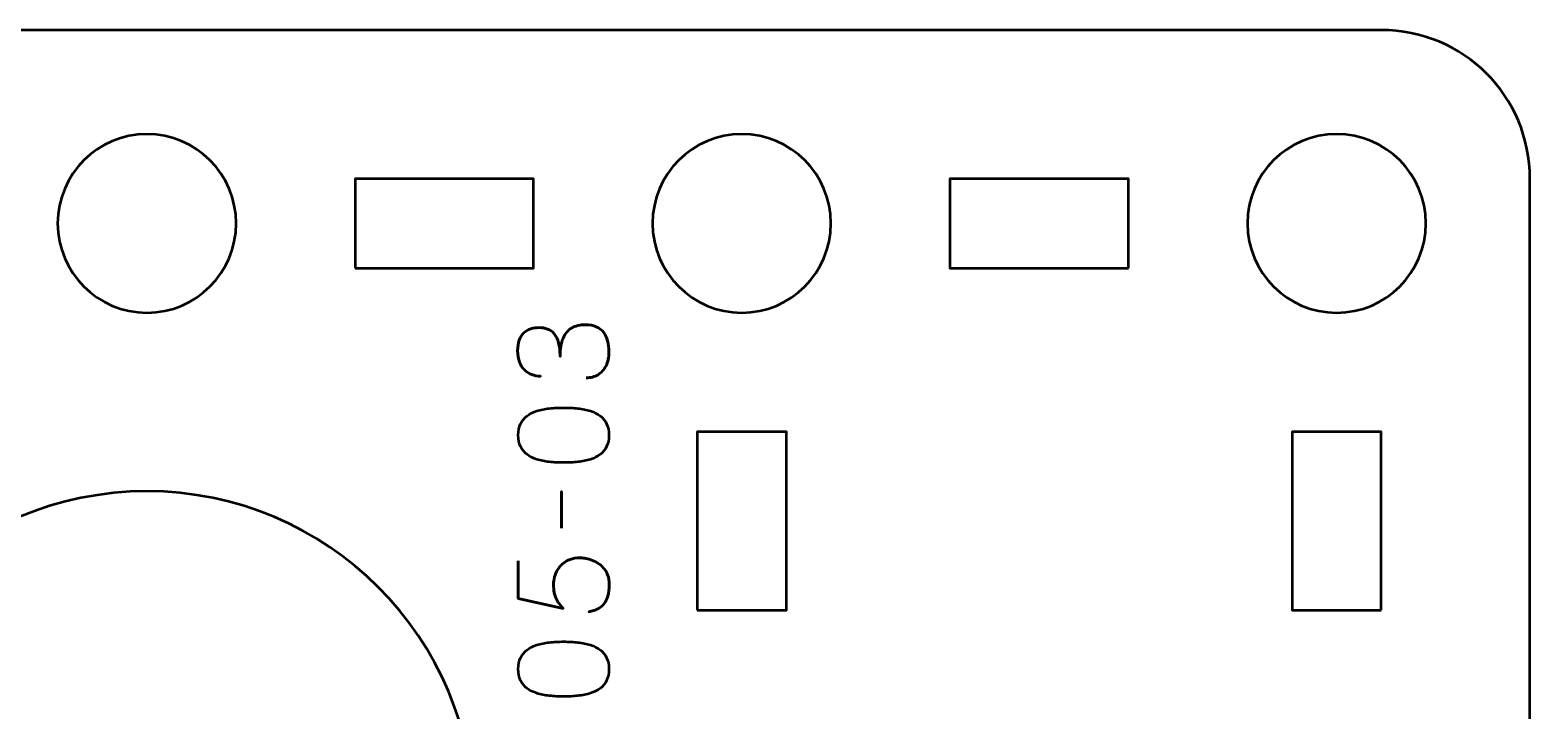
# Model space of a CAD drawing. Header units: centimetres. Extents: x -15.2 to -5.8, y -20.5 to -9.2.
# Drawn here: x -10.89 to -5.85, y -17.49 to -15.2 of the extents above; entities that cross this region are included whole.
import ezdxf

# ---------------------------------------------------------------- set-up
doc = ezdxf.new("R2010")
doc.units = ezdxf.units.CM
doc.header["$MEASUREMENT"] = 0
doc.layers.add('Layer 1', color=7, linetype='Continuous')

msp = doc.modelspace()

# ---------------------------------------------------------------- linework, layer by layer
at = {"layer": 'Layer 1', "lineweight": 53}
for points, knots in [([(-6.35005, -20.50003), (-6.35005, -20.50003), (-14.64995, -20.50003), (-14.64995, -20.50003), (-14.64995, -20.50003), (-14.92695, -20.50003), (-15.15005, -20.27694), (-15.15005, -19.99994), (-15.15005, -19.99994), (-15.15005, -19.99994), (-15.15005, -15.70008), (-15.15005, -15.70008), (-15.15005, -15.70008), (-15.15005, -15.42294), (-14.92695, -15.19998), (-14.64995, -15.19998), (-14.64995, -15.19998), (-14.64995, -15.19998), (-6.35005, -15.19998), (-6.35005, -15.19998), (-6.35005, -15.19998), (-6.07305, -15.19998), (-5.84995, -15.42294), (-5.84995, -15.70008), (-5.84995, -15.70008), (-5.84995, -15.70008), (-5.84995, -19.99994), (-5.84995, -19.99994), (-5.84995, -19.99994), (-5.84995, -20.27694), (-6.07305, -20.50003), (-6.35005, -20.50003)], [0, 0, 0, 0, 0.125, 0.125, 0.125, 0.125, 0.25, 0.25, 0.25, 0.25, 0.375, 0.375, 0.375, 0.375, 0.5, 0.5, 0.5, 0.5, 0.625, 0.625, 0.625, 0.625, 0.75, 0.75, 0.75, 0.75, 0.875, 0.875, 0.875, 0.875, 1, 1, 1, 1]), ([(-10.49993, -15.55001), (-10.3343, -15.55001), (-10.19993, -15.68434), (-10.19993, -15.85001), (-10.19993, -15.85001), (-10.19993, -16.01564), (-10.3343, -16.15001), (-10.49993, -16.15001), (-10.49993, -16.15001), (-10.6657, -16.15001), (-10.79993, -16.01564), (-10.79993, -15.85001), (-10.79993, -15.85001), (-10.79993, -15.68434), (-10.6657, -15.55001), (-10.49993, -15.55001)], [0, 0, 0, 0, 0.25, 0.25, 0.25, 0.25, 0.5, 0.5, 0.5, 0.5, 0.75, 0.75, 0.75, 0.75, 1, 1, 1, 1]), ([(-8.5, -15.55001), (-8.33433, -15.55001), (-8.2, -15.68434), (-8.2, -15.85001), (-8.2, -15.85001), (-8.2, -16.01564), (-8.33433, -16.15001), (-8.5, -16.15001), (-8.5, -16.15001), (-8.66563, -16.15001), (-8.8, -16.01564), (-8.8, -15.85001), (-8.8, -15.85001), (-8.8, -15.68434), (-8.66563, -15.55001), (-8.5, -15.55001)], [0, 0, 0, 0, 0.25, 0.25, 0.25, 0.25, 0.5, 0.5, 0.5, 0.5, 0.75, 0.75, 0.75, 0.75, 1, 1, 1, 1]), ([(-6.79998, -15.85), (-6.79998, -15.68434), (-6.66575, -15.55001), (-6.49998, -15.55001), (-6.49998, -15.55001), (-6.33432, -15.55001), (-6.19998, -15.68434), (-6.19998, -15.85), (-6.19998, -15.85), (-6.19998, -16.01563), (-6.33432, -16.15), (-6.49998, -16.15), (-6.49998, -16.15), (-6.66575, -16.15), (-6.79998, -16.01563), (-6.79998, -15.85)], [0, 0, 0, 0, 0.25, 0.25, 0.25, 0.25, 0.5, 0.5, 0.5, 0.5, 0.75, 0.75, 0.75, 0.75, 1, 1, 1, 1]), ([(-9.80002, -16.00008), (-9.80002, -16.00008), (-9.80002, -15.70008), (-9.80002, -15.70008), (-9.80002, -15.70008), (-9.80002, -15.70008), (-9.20002, -15.70008), (-9.20002, -15.70008), (-9.20002, -15.70008), (-9.20002, -15.70008), (-9.20002, -16.00008), (-9.20002, -16.00008), (-9.20002, -16.00008), (-9.20002, -16.00008), (-9.80002, -16.00008), (-9.80002, -16.00008)], [0, 0, 0, 0, 0.25, 0.25, 0.25, 0.25, 0.5, 0.5, 0.5, 0.5, 0.75, 0.75, 0.75, 0.75, 1, 1, 1, 1]), ([(-7.2, -16.00007), (-7.2, -16.00007), (-7.8, -16.00007), (-7.8, -16.00007), (-7.8, -16.00007), (-7.8, -16.00007), (-7.8, -15.70008), (-7.8, -15.70008), (-7.8, -15.70008), (-7.8, -15.70008), (-7.2, -15.70008), (-7.2, -15.70008), (-7.2, -15.70008), (-7.2, -15.70008), (-7.2, -16.00007), (-7.2, -16.00007)], [0, 0, 0, 0, 0.25, 0.25, 0.25, 0.25, 0.5, 0.5, 0.5, 0.5, 0.75, 0.75, 0.75, 0.75, 1, 1, 1, 1]), ([(-8.65007, -17.15003), (-8.65007, -17.15003), (-8.65007, -16.55003), (-8.65007, -16.55003), (-8.65007, -16.55003), (-8.65007, -16.55003), (-8.35007, -16.55003), (-8.35007, -16.55003), (-8.35007, -16.55003), (-8.35007, -16.55003), (-8.35007, -17.15003), (-8.35007, -17.15003), (-8.35007, -17.15003), (-8.35007, -17.15003), (-8.65007, -17.15003), (-8.65007, -17.15003)], [0, 0, 0, 0, 0.25, 0.25, 0.25, 0.25, 0.5, 0.5, 0.5, 0.5, 0.75, 0.75, 0.75, 0.75, 1, 1, 1, 1]), ([(-6.35005, -17.15002), (-6.35005, -17.15002), (-6.65005, -17.15002), (-6.65005, -17.15002), (-6.65005, -17.15002), (-6.65005, -17.15002), (-6.65005, -16.55002), (-6.65005, -16.55002), (-6.65005, -16.55002), (-6.65005, -16.55002), (-6.35005, -16.55002), (-6.35005, -16.55002), (-6.35005, -16.55002), (-6.35005, -16.55002), (-6.35005, -17.15002), (-6.35005, -17.15002)], [0, 0, 0, 0, 0.25, 0.25, 0.25, 0.25, 0.5, 0.5, 0.5, 0.5, 0.75, 0.75, 0.75, 0.75, 1, 1, 1, 1])]:
    msp.add_open_spline(points, degree=3, knots=knots, dxfattribs=at)
at = {"layer": 'Layer 1', "color": 30, "lineweight": 53}
for points, knots in [([(-9.0232, -16.36904), (-9.00796, -16.36897), (-8.9947, -16.36544), (-8.9832, -16.35846), (-8.9832, -16.35846), (-8.97177, -16.35147), (-8.96281, -16.34152), (-8.95639, -16.32854), (-8.95639, -16.32854), (-8.94997, -16.31556), (-8.94672, -16.29997), (-8.94658, -16.28183), (-8.94658, -16.28183), (-8.94658, -16.26822), (-8.94799, -16.25587), (-8.95095, -16.24465), (-8.95095, -16.24465), (-8.95392, -16.2335), (-8.9585, -16.22391), (-8.96478, -16.21579), (-8.96478, -16.21579), (-8.97106, -16.20768), (-8.97918, -16.20147), (-8.98905, -16.19703), (-8.98905, -16.19703), (-8.999, -16.19265), (-9.01093, -16.19047), (-9.0249, -16.1904), (-9.0249, -16.1904), (-9.04352, -16.19032), (-9.05926, -16.19413), (-9.07203, -16.20168), (-9.07203, -16.20168), (-9.0848, -16.20923), (-9.09439, -16.22095), (-9.10095, -16.23668), (-9.10095, -16.23668), (-9.10752, -16.25241), (-9.11083, -16.27259), (-9.11083, -16.29707), (-9.11083, -16.29707), (-9.11076, -16.2788), (-9.11245, -16.26349), (-9.11591, -16.251), (-9.11591, -16.251), (-9.11937, -16.23858), (-9.12424, -16.22864), (-9.13059, -16.22116), (-9.13059, -16.22116), (-9.13687, -16.21368), (-9.14435, -16.20825), (-9.15295, -16.205), (-9.15295, -16.205), (-9.16149, -16.20168), (-9.17087, -16.20006), (-9.1811, -16.20013), (-9.1811, -16.20013), (-9.19134, -16.20006), (-9.20079, -16.20147), (-9.20954, -16.20429), (-9.20954, -16.20429), (-9.21829, -16.20705), (-9.22598, -16.21156), (-9.23254, -16.2177), (-9.23254, -16.2177), (-9.2391, -16.22384), (-9.24425, -16.23195), (-9.24792, -16.2419), (-9.24792, -16.2419), (-9.25159, -16.25192), (-9.25342, -16.26413), (-9.25349, -16.27845), (-9.25349, -16.27845), (-9.25342, -16.2927), (-9.25131, -16.30519), (-9.24721, -16.31577), (-9.24721, -16.31577), (-9.24312, -16.32643), (-9.23755, -16.33517), (-9.23042, -16.34223), (-9.23042, -16.34223), (-9.2233, -16.34921), (-9.21518, -16.35444), (-9.20601, -16.35789), (-9.20601, -16.35789), (-9.19684, -16.36142), (-9.1871, -16.36311), (-9.17687, -16.36311), (-9.17687, -16.36311), (-9.1871, -16.36311), (-9.19684, -16.36142), (-9.20601, -16.35789), (-9.20601, -16.35789), (-9.21518, -16.35444), (-9.2233, -16.34921), (-9.23042, -16.34223), (-9.23042, -16.34223), (-9.23755, -16.33517), (-9.24312, -16.32643), (-9.24721, -16.31577), (-9.24721, -16.31577), (-9.25131, -16.30519), (-9.25342, -16.2927), (-9.25349, -16.27845), (-9.25349, -16.27845), (-9.25342, -16.26413), (-9.25159, -16.25192), (-9.24792, -16.2419), (-9.24792, -16.2419), (-9.24425, -16.23195), (-9.2391, -16.22384), (-9.23254, -16.2177), (-9.23254, -16.2177), (-9.22598, -16.21156), (-9.21829, -16.20705), (-9.20954, -16.20429), (-9.20954, -16.20429), (-9.20079, -16.20147), (-9.19134, -16.20006), (-9.1811, -16.20013), (-9.1811, -16.20013), (-9.17087, -16.20006), (-9.16149, -16.20168), (-9.15295, -16.205), (-9.15295, -16.205), (-9.14435, -16.20825), (-9.13687, -16.21368), (-9.13059, -16.22116), (-9.13059, -16.22116), (-9.12424, -16.22864), (-9.11937, -16.23858), (-9.11591, -16.251), (-9.11591, -16.251), (-9.11245, -16.26349), (-9.11076, -16.2788), (-9.11083, -16.29707), (-9.11083, -16.29707), (-9.11083, -16.27259), (-9.10752, -16.25241), (-9.10095, -16.23668), (-9.10095, -16.23668), (-9.09439, -16.22095), (-9.0848, -16.20923), (-9.07203, -16.20168), (-9.07203, -16.20168), (-9.05926, -16.19413), (-9.04352, -16.19032), (-9.0249, -16.1904), (-9.0249, -16.1904), (-9.01093, -16.19047), (-8.999, -16.19265), (-8.98905, -16.19703), (-8.98905, -16.19703), (-8.97918, -16.20147), (-8.97106, -16.20768), (-8.96478, -16.21579), (-8.96478, -16.21579), (-8.9585, -16.22391), (-8.95392, -16.2335), (-8.95095, -16.24465), (-8.95095, -16.24465), (-8.94799, -16.25587), (-8.94658, -16.26822), (-8.94658, -16.28183), (-8.94658, -16.28183), (-8.94672, -16.29997), (-8.94997, -16.31556), (-8.95639, -16.32854), (-8.95639, -16.32854), (-8.96281, -16.34152), (-8.97177, -16.35147), (-8.9832, -16.35846), (-8.9832, -16.35846), (-8.9947, -16.36544), (-9.00796, -16.36897), (-9.0232, -16.36904)], [0, 0, 0, 0, 0.0227273, 0.0227273, 0.0227273, 0.0227273, 0.0454545, 0.0454545, 0.0454545, 0.0454545, 0.0681818, 0.0681818, 0.0681818, 0.0681818, 0.0909091, 0.0909091, 0.0909091, 0.0909091, 0.1136364, 0.1136364, 0.1136364, 0.1136364, 0.1363636, 0.1363636, 0.1363636, 0.1363636, 0.1590909, 0.1590909, 0.1590909, 0.1590909, 0.1818182, 0.1818182, 0.1818182, 0.1818182, 0.2045455, 0.2045455, 0.2045455, 0.2045455, 0.2272727, 0.2272727, 0.2272727, 0.2272727, 0.25, 0.25, 0.25, 0.25, 0.2727273, 0.2727273, 0.2727273, 0.2727273, 0.2954545, 0.2954545, 0.2954545, 0.2954545, 0.3181818, 0.3181818, 0.3181818, 0.3181818, 0.3409091, 0.3409091, 0.3409091, 0.3409091, 0.3636364, 0.3636364, 0.3636364, 0.3636364, 0.3863636, 0.3863636, 0.3863636, 0.3863636, 0.4090909, 0.4090909, 0.4090909, 0.4090909, 0.4318182, 0.4318182, 0.4318182, 0.4318182, 0.4545455, 0.4545455, 0.4545455, 0.4545455, 0.4772727, 0.4772727, 0.4772727, 0.4772727, 0.5, 0.5, 0.5, 0.5, 0.5227273, 0.5227273, 0.5227273, 0.5227273, 0.5454545, 0.5454545, 0.5454545, 0.5454545, 0.5681818, 0.5681818, 0.5681818, 0.5681818, 0.5909091, 0.5909091, 0.5909091, 0.5909091, 0.6136364, 0.6136364, 0.6136364, 0.6136364, 0.6363636, 0.6363636, 0.6363636, 0.6363636, 0.6590909, 0.6590909, 0.6590909, 0.6590909, 0.6818182, 0.6818182, 0.6818182, 0.6818182, 0.7045455, 0.7045455, 0.7045455, 0.7045455, 0.7272727, 0.7272727, 0.7272727, 0.7272727, 0.75, 0.75, 0.75, 0.75, 0.7727273, 0.7727273, 0.7727273, 0.7727273, 0.7954545, 0.7954545, 0.7954545, 0.7954545, 0.8181818, 0.8181818, 0.8181818, 0.8181818, 0.8409091, 0.8409091, 0.8409091, 0.8409091, 0.8636364, 0.8636364, 0.8636364, 0.8636364, 0.8863636, 0.8863636, 0.8863636, 0.8863636, 0.9090909, 0.9090909, 0.9090909, 0.9090909, 0.9318182, 0.9318182, 0.9318182, 0.9318182, 0.9545455, 0.9545455, 0.9545455, 0.9545455, 0.9772727, 0.9772727, 0.9772727, 0.9772727, 1, 1, 1, 1]), ([(-8.94658, -16.56165), (-8.94665, -16.54684), (-8.94926, -16.53407), (-8.95434, -16.52341), (-8.95434, -16.52341), (-8.95942, -16.51283), (-8.96669, -16.50401), (-8.97593, -16.49696), (-8.97593, -16.49696), (-8.98524, -16.48997), (-8.99625, -16.48447), (-9.00895, -16.48038), (-9.00895, -16.48038), (-9.02165, -16.47635), (-9.03555, -16.47346), (-9.05079, -16.47184), (-9.05079, -16.47184), (-9.06603, -16.47014), (-9.08205, -16.4693), (-9.09898, -16.46937), (-9.09898, -16.46937), (-9.11584, -16.4693), (-9.13186, -16.47014), (-9.14703, -16.47184), (-9.14703, -16.47184), (-9.1622, -16.47346), (-9.17617, -16.47635), (-9.18887, -16.48038), (-9.18887, -16.48038), (-9.2015, -16.48447), (-9.2125, -16.48997), (-9.22189, -16.49696), (-9.22189, -16.49696), (-9.2312, -16.50401), (-9.23847, -16.51283), (-9.24355, -16.52341), (-9.24355, -16.52341), (-9.2487, -16.53407), (-9.25131, -16.54684), (-9.25138, -16.56165), (-9.25138, -16.56165), (-9.25131, -16.57647), (-9.2487, -16.58924), (-9.24355, -16.5999), (-9.24355, -16.5999), (-9.23847, -16.61048), (-9.2312, -16.6193), (-9.22189, -16.62635), (-9.22189, -16.62635), (-9.2125, -16.63334), (-9.2015, -16.63884), (-9.18887, -16.64293), (-9.18887, -16.64293), (-9.17617, -16.64696), (-9.1622, -16.64985), (-9.14703, -16.65147), (-9.14703, -16.65147), (-9.13186, -16.65316), (-9.11584, -16.65401), (-9.09898, -16.65394), (-9.09898, -16.65394), (-9.08205, -16.65401), (-9.06603, -16.65316), (-9.05079, -16.65147), (-9.05079, -16.65147), (-9.03555, -16.64985), (-9.02165, -16.64696), (-9.00895, -16.64293), (-9.00895, -16.64293), (-8.99625, -16.63884), (-8.98524, -16.63334), (-8.97593, -16.62635), (-8.97593, -16.62635), (-8.96669, -16.6193), (-8.95942, -16.61048), (-8.95434, -16.5999), (-8.95434, -16.5999), (-8.94926, -16.58924), (-8.94665, -16.57647), (-8.94658, -16.56165)], [0, 0, 0, 0, 0.05, 0.05, 0.05, 0.05, 0.1, 0.1, 0.1, 0.1, 0.15, 0.15, 0.15, 0.15, 0.2, 0.2, 0.2, 0.2, 0.25, 0.25, 0.25, 0.25, 0.3, 0.3, 0.3, 0.3, 0.35, 0.35, 0.35, 0.35, 0.4, 0.4, 0.4, 0.4, 0.45, 0.45, 0.45, 0.45, 0.5, 0.5, 0.5, 0.5, 0.55, 0.55, 0.55, 0.55, 0.6, 0.6, 0.6, 0.6, 0.65, 0.65, 0.65, 0.65, 0.7, 0.7, 0.7, 0.7, 0.75, 0.75, 0.75, 0.75, 0.8, 0.8, 0.8, 0.8, 0.85, 0.85, 0.85, 0.85, 0.9, 0.9, 0.9, 0.9, 0.95, 0.95, 0.95, 0.95, 1, 1, 1, 1]), ([(-8.94658, -16.56165), (-8.94665, -16.54684), (-8.94926, -16.53407), (-8.95434, -16.52341), (-8.95434, -16.52341), (-8.95942, -16.51283), (-8.96669, -16.50401), (-8.97593, -16.49696), (-8.97593, -16.49696), (-8.98524, -16.48997), (-8.99625, -16.48447), (-9.00895, -16.48038), (-9.00895, -16.48038), (-9.02165, -16.47635), (-9.03555, -16.47346), (-9.05079, -16.47184), (-9.05079, -16.47184), (-9.06603, -16.47014), (-9.08205, -16.4693), (-9.09898, -16.46937), (-9.09898, -16.46937), (-9.11584, -16.4693), (-9.13186, -16.47014), (-9.14703, -16.47184), (-9.14703, -16.47184), (-9.1622, -16.47346), (-9.17617, -16.47635), (-9.18887, -16.48038), (-9.18887, -16.48038), (-9.2015, -16.48447), (-9.2125, -16.48997), (-9.22189, -16.49696), (-9.22189, -16.49696), (-9.2312, -16.50401), (-9.23847, -16.51283), (-9.24355, -16.52341), (-9.24355, -16.52341), (-9.2487, -16.53407), (-9.25131, -16.54684), (-9.25138, -16.56165), (-9.25138, -16.56165), (-9.25131, -16.57647), (-9.2487, -16.58924), (-9.24355, -16.5999), (-9.24355, -16.5999), (-9.23847, -16.61048), (-9.2312, -16.6193), (-9.22189, -16.62635), (-9.22189, -16.62635), (-9.2125, -16.63334), (-9.2015, -16.63884), (-9.18887, -16.64293), (-9.18887, -16.64293), (-9.17617, -16.64696), (-9.1622, -16.64985), (-9.14703, -16.65147), (-9.14703, -16.65147), (-9.13186, -16.65316), (-9.11584, -16.65401), (-9.09898, -16.65394), (-9.09898, -16.65394), (-9.08205, -16.65401), (-9.06603, -16.65316), (-9.05079, -16.65147), (-9.05079, -16.65147), (-9.03555, -16.64985), (-9.02165, -16.64696), (-9.00895, -16.64293), (-9.00895, -16.64293), (-8.99625, -16.63884), (-8.98524, -16.63334), (-8.97593, -16.62635), (-8.97593, -16.62635), (-8.96669, -16.6193), (-8.95942, -16.61048), (-8.95434, -16.5999), (-8.95434, -16.5999), (-8.94926, -16.58924), (-8.94665, -16.57647), (-8.94658, -16.56165)], [0, 0, 0, 0, 0.05, 0.05, 0.05, 0.05, 0.1, 0.1, 0.1, 0.1, 0.15, 0.15, 0.15, 0.15, 0.2, 0.2, 0.2, 0.2, 0.25, 0.25, 0.25, 0.25, 0.3, 0.3, 0.3, 0.3, 0.35, 0.35, 0.35, 0.35, 0.4, 0.4, 0.4, 0.4, 0.45, 0.45, 0.45, 0.45, 0.5, 0.5, 0.5, 0.5, 0.55, 0.55, 0.55, 0.55, 0.6, 0.6, 0.6, 0.6, 0.65, 0.65, 0.65, 0.65, 0.7, 0.7, 0.7, 0.7, 0.75, 0.75, 0.75, 0.75, 0.8, 0.8, 0.8, 0.8, 0.85, 0.85, 0.85, 0.85, 0.9, 0.9, 0.9, 0.9, 0.95, 0.95, 0.95, 0.95, 1, 1, 1, 1]), ([(-9.10618, -16.87407), (-9.10618, -16.87407), (-9.10618, -16.75088), (-9.10618, -16.75088), (-9.10618, -16.75088), (-9.10618, -16.75088), (-9.10618, -16.87407), (-9.10618, -16.87407)], [0, 0, 0, 0, 0.5, 0.5, 0.5, 0.5, 1, 1, 1, 1]), ([(-9.2518, -16.98371), (-9.2518, -16.98371), (-9.2518, -17.11071), (-9.2518, -17.11071), (-9.2518, -17.11071), (-9.2518, -17.11071), (-9.10025, -17.14458), (-9.10025, -17.14458), (-9.10025, -17.14458), (-9.10533, -17.13865), (-9.10991, -17.13301), (-9.11394, -17.12757), (-9.11394, -17.12757), (-9.11796, -17.12221), (-9.12134, -17.11657), (-9.12417, -17.11057), (-9.12417, -17.11057), (-9.12699, -17.10464), (-9.12911, -17.09787), (-9.13059, -17.09025), (-9.13059, -17.09025), (-9.13207, -17.0827), (-9.13285, -17.07367), (-9.13285, -17.0633), (-9.13285, -17.0633), (-9.13285, -17.05483), (-9.13172, -17.04636), (-9.12939, -17.0379), (-9.12939, -17.0379), (-9.12713, -17.02943), (-9.12367, -17.02139), (-9.11909, -17.01377), (-9.11909, -17.01377), (-9.11443, -17.00608), (-9.10864, -16.9993), (-9.10166, -16.99338), (-9.10166, -16.99338), (-9.09467, -16.98738), (-9.08649, -16.98265), (-9.07711, -16.97927), (-9.07711, -16.97927), (-9.06772, -16.97581), (-9.05707, -16.97405), (-9.04522, -16.97398), (-9.04522, -16.97398), (-9.04084, -16.9739), (-9.03534, -16.9744), (-9.02885, -16.97539), (-9.02885, -16.97539), (-9.02236, -16.9763), (-9.0153, -16.978), (-9.00782, -16.9804), (-9.00782, -16.9804), (-9.00034, -16.98279), (-8.99293, -16.98618), (-8.9856, -16.99048), (-8.9856, -16.99048), (-8.97826, -16.99479), (-8.97156, -17.00029), (-8.96549, -17.00692), (-8.96549, -17.00692), (-8.95942, -17.01356), (-8.95455, -17.0216), (-8.95088, -17.03098), (-8.95088, -17.03098), (-8.94729, -17.04044), (-8.94538, -17.05152), (-8.94531, -17.06414), (-8.94531, -17.06414), (-8.94538, -17.07924), (-8.947, -17.09194), (-8.95004, -17.10224), (-8.95004, -17.10224), (-8.95314, -17.11255), (-8.95716, -17.12094), (-8.96224, -17.12743), (-8.96224, -17.12743), (-8.96732, -17.13399), (-8.9729, -17.13907), (-8.97896, -17.14274), (-8.97896, -17.14274), (-8.98503, -17.14641), (-8.9911, -17.14916), (-8.99717, -17.151), (-8.99717, -17.151), (-9.00324, -17.15283), (-9.00881, -17.15424), (-9.01389, -17.15516), (-9.01389, -17.15516), (-9.00881, -17.15424), (-9.00324, -17.15283), (-8.99717, -17.151), (-8.99717, -17.151), (-8.9911, -17.14916), (-8.98503, -17.14641), (-8.97896, -17.14274), (-8.97896, -17.14274), (-8.9729, -17.13907), (-8.96732, -17.13399), (-8.96224, -17.12743), (-8.96224, -17.12743), (-8.95716, -17.12094), (-8.95314, -17.11255), (-8.95004, -17.10224), (-8.95004, -17.10224), (-8.947, -17.09194), (-8.94538, -17.07924), (-8.94531, -17.06414), (-8.94531, -17.06414), (-8.94538, -17.05152), (-8.94729, -17.04044), (-8.95088, -17.03098), (-8.95088, -17.03098), (-8.95455, -17.0216), (-8.95942, -17.01356), (-8.96549, -17.00692), (-8.96549, -17.00692), (-8.97156, -17.00029), (-8.97826, -16.99479), (-8.9856, -16.99048), (-8.9856, -16.99048), (-8.99293, -16.98618), (-9.00034, -16.98279), (-9.00782, -16.9804), (-9.00782, -16.9804), (-9.0153, -16.978), (-9.02236, -16.9763), (-9.02885, -16.97539), (-9.02885, -16.97539), (-9.03534, -16.9744), (-9.04084, -16.9739), (-9.04522, -16.97398), (-9.04522, -16.97398), (-9.05707, -16.97405), (-9.06772, -16.97581), (-9.07711, -16.97927), (-9.07711, -16.97927), (-9.08649, -16.98265), (-9.09467, -16.98738), (-9.10166, -16.99338), (-9.10166, -16.99338), (-9.10864, -16.9993), (-9.11443, -17.00608), (-9.11909, -17.01377), (-9.11909, -17.01377), (-9.12367, -17.02139), (-9.12713, -17.02943), (-9.12939, -17.0379), (-9.12939, -17.0379), (-9.13172, -17.04636), (-9.13285, -17.05483), (-9.13285, -17.0633), (-9.13285, -17.0633), (-9.13285, -17.07367), (-9.13207, -17.0827), (-9.13059, -17.09025), (-9.13059, -17.09025), (-9.12911, -17.09787), (-9.12699, -17.10464), (-9.12417, -17.11057), (-9.12417, -17.11057), (-9.12134, -17.11657), (-9.11796, -17.12221), (-9.11394, -17.12757), (-9.11394, -17.12757), (-9.10991, -17.13301), (-9.10533, -17.13865), (-9.10025, -17.14458), (-9.10025, -17.14458), (-9.10025, -17.14458), (-9.2518, -17.11071), (-9.2518, -17.11071), (-9.2518, -17.11071), (-9.2518, -17.11071), (-9.2518, -16.98371), (-9.2518, -16.98371)], [0, 0, 0, 0, 0.0227273, 0.0227273, 0.0227273, 0.0227273, 0.0454545, 0.0454545, 0.0454545, 0.0454545, 0.0681818, 0.0681818, 0.0681818, 0.0681818, 0.0909091, 0.0909091, 0.0909091, 0.0909091, 0.1136364, 0.1136364, 0.1136364, 0.1136364, 0.1363636, 0.1363636, 0.1363636, 0.1363636, 0.1590909, 0.1590909, 0.1590909, 0.1590909, 0.1818182, 0.1818182, 0.1818182, 0.1818182, 0.2045455, 0.2045455, 0.2045455, 0.2045455, 0.2272727, 0.2272727, 0.2272727, 0.2272727, 0.25, 0.25, 0.25, 0.25, 0.2727273, 0.2727273, 0.2727273, 0.2727273, 0.2954545, 0.2954545, 0.2954545, 0.2954545, 0.3181818, 0.3181818, 0.3181818, 0.3181818, 0.3409091, 0.3409091, 0.3409091, 0.3409091, 0.3636364, 0.3636364, 0.3636364, 0.3636364, 0.3863636, 0.3863636, 0.3863636, 0.3863636, 0.4090909, 0.4090909, 0.4090909, 0.4090909, 0.4318182, 0.4318182, 0.4318182, 0.4318182, 0.4545455, 0.4545455, 0.4545455, 0.4545455, 0.4772727, 0.4772727, 0.4772727, 0.4772727, 0.5, 0.5, 0.5, 0.5, 0.5227273, 0.5227273, 0.5227273, 0.5227273, 0.5454545, 0.5454545, 0.5454545, 0.5454545, 0.5681818, 0.5681818, 0.5681818, 0.5681818, 0.5909091, 0.5909091, 0.5909091, 0.5909091, 0.6136364, 0.6136364, 0.6136364, 0.6136364, 0.6363636, 0.6363636, 0.6363636, 0.6363636, 0.6590909, 0.6590909, 0.6590909, 0.6590909, 0.6818182, 0.6818182, 0.6818182, 0.6818182, 0.7045455, 0.7045455, 0.7045455, 0.7045455, 0.7272727, 0.7272727, 0.7272727, 0.7272727, 0.75, 0.75, 0.75, 0.75, 0.7727273, 0.7727273, 0.7727273, 0.7727273, 0.7954545, 0.7954545, 0.7954545, 0.7954545, 0.8181818, 0.8181818, 0.8181818, 0.8181818, 0.8409091, 0.8409091, 0.8409091, 0.8409091, 0.8636364, 0.8636364, 0.8636364, 0.8636364, 0.8863636, 0.8863636, 0.8863636, 0.8863636, 0.9090909, 0.9090909, 0.9090909, 0.9090909, 0.9318182, 0.9318182, 0.9318182, 0.9318182, 0.9545455, 0.9545455, 0.9545455, 0.9545455, 0.9772727, 0.9772727, 0.9772727, 0.9772727, 1, 1, 1, 1]), ([(-8.94658, -17.34777), (-8.94665, -17.33296), (-8.94926, -17.32019), (-8.95434, -17.30953), (-8.95434, -17.30953), (-8.95942, -17.29895), (-8.96669, -17.29013), (-8.97593, -17.28308), (-8.97593, -17.28308), (-8.98524, -17.27609), (-8.99625, -17.27059), (-9.00895, -17.2665), (-9.00895, -17.2665), (-9.02165, -17.26247), (-9.03555, -17.25958), (-9.05079, -17.25796), (-9.05079, -17.25796), (-9.06603, -17.25626), (-9.08205, -17.25542), (-9.09898, -17.25549), (-9.09898, -17.25549), (-9.11584, -17.25542), (-9.13186, -17.25626), (-9.14703, -17.25796), (-9.14703, -17.25796), (-9.1622, -17.25958), (-9.17617, -17.26247), (-9.18887, -17.2665), (-9.18887, -17.2665), (-9.2015, -17.27059), (-9.2125, -17.27609), (-9.22189, -17.28308), (-9.22189, -17.28308), (-9.2312, -17.29013), (-9.23847, -17.29895), (-9.24355, -17.30953), (-9.24355, -17.30953), (-9.2487, -17.32019), (-9.25131, -17.33296), (-9.25138, -17.34777), (-9.25138, -17.34777), (-9.25131, -17.36259), (-9.2487, -17.37536), (-9.24355, -17.38602), (-9.24355, -17.38602), (-9.23847, -17.3966), (-9.2312, -17.40542), (-9.22189, -17.41247), (-9.22189, -17.41247), (-9.2125, -17.41946), (-9.2015, -17.42496), (-9.18887, -17.42905), (-9.18887, -17.42905), (-9.17617, -17.43308), (-9.1622, -17.43597), (-9.14703, -17.43759), (-9.14703, -17.43759), (-9.13186, -17.43928), (-9.11584, -17.44013), (-9.09898, -17.44006), (-9.09898, -17.44006), (-9.08205, -17.44013), (-9.06603, -17.43928), (-9.05079, -17.43759), (-9.05079, -17.43759), (-9.03555, -17.43597), (-9.02165, -17.43308), (-9.00895, -17.42905), (-9.00895, -17.42905), (-8.99625, -17.42496), (-8.98524, -17.41946), (-8.97593, -17.41247), (-8.97593, -17.41247), (-8.96669, -17.40542), (-8.95942, -17.3966), (-8.95434, -17.38602), (-8.95434, -17.38602), (-8.94926, -17.37536), (-8.94665, -17.36259), (-8.94658, -17.34777)], [0, 0, 0, 0, 0.05, 0.05, 0.05, 0.05, 0.1, 0.1, 0.1, 0.1, 0.15, 0.15, 0.15, 0.15, 0.2, 0.2, 0.2, 0.2, 0.25, 0.25, 0.25, 0.25, 0.3, 0.3, 0.3, 0.3, 0.35, 0.35, 0.35, 0.35, 0.4, 0.4, 0.4, 0.4, 0.45, 0.45, 0.45, 0.45, 0.5, 0.5, 0.5, 0.5, 0.55, 0.55, 0.55, 0.55, 0.6, 0.6, 0.6, 0.6, 0.65, 0.65, 0.65, 0.65, 0.7, 0.7, 0.7, 0.7, 0.75, 0.75, 0.75, 0.75, 0.8, 0.8, 0.8, 0.8, 0.85, 0.85, 0.85, 0.85, 0.9, 0.9, 0.9, 0.9, 0.95, 0.95, 0.95, 0.95, 1, 1, 1, 1]), ([(-8.94658, -17.34777), (-8.94665, -17.33296), (-8.94926, -17.32019), (-8.95434, -17.30953), (-8.95434, -17.30953), (-8.95942, -17.29895), (-8.96669, -17.29013), (-8.97593, -17.28308), (-8.97593, -17.28308), (-8.98524, -17.27609), (-8.99625, -17.27059), (-9.00895, -17.2665), (-9.00895, -17.2665), (-9.02165, -17.26247), (-9.03555, -17.25958), (-9.05079, -17.25796), (-9.05079, -17.25796), (-9.06603, -17.25626), (-9.08205, -17.25542), (-9.09898, -17.25549), (-9.09898, -17.25549), (-9.11584, -17.25542), (-9.13186, -17.25626), (-9.14703, -17.25796), (-9.14703, -17.25796), (-9.1622, -17.25958), (-9.17617, -17.26247), (-9.18887, -17.2665), (-9.18887, -17.2665), (-9.2015, -17.27059), (-9.2125, -17.27609), (-9.22189, -17.28308), (-9.22189, -17.28308), (-9.2312, -17.29013), (-9.23847, -17.29895), (-9.24355, -17.30953), (-9.24355, -17.30953), (-9.2487, -17.32019), (-9.25131, -17.33296), (-9.25138, -17.34777), (-9.25138, -17.34777), (-9.25131, -17.36259), (-9.2487, -17.37536), (-9.24355, -17.38602), (-9.24355, -17.38602), (-9.23847, -17.3966), (-9.2312, -17.40542), (-9.22189, -17.41247), (-9.22189, -17.41247), (-9.2125, -17.41946), (-9.2015, -17.42496), (-9.18887, -17.42905), (-9.18887, -17.42905), (-9.17617, -17.43308), (-9.1622, -17.43597), (-9.14703, -17.43759), (-9.14703, -17.43759), (-9.13186, -17.43928), (-9.11584, -17.44013), (-9.09898, -17.44006), (-9.09898, -17.44006), (-9.08205, -17.44013), (-9.06603, -17.43928), (-9.05079, -17.43759), (-9.05079, -17.43759), (-9.03555, -17.43597), (-9.02165, -17.43308), (-9.00895, -17.42905), (-9.00895, -17.42905), (-8.99625, -17.42496), (-8.98524, -17.41946), (-8.97593, -17.41247), (-8.97593, -17.41247), (-8.96669, -17.40542), (-8.95942, -17.3966), (-8.95434, -17.38602), (-8.95434, -17.38602), (-8.94926, -17.37536), (-8.94665, -17.36259), (-8.94658, -17.34777)], [0, 0, 0, 0, 0.05, 0.05, 0.05, 0.05, 0.1, 0.1, 0.1, 0.1, 0.15, 0.15, 0.15, 0.15, 0.2, 0.2, 0.2, 0.2, 0.25, 0.25, 0.25, 0.25, 0.3, 0.3, 0.3, 0.3, 0.35, 0.35, 0.35, 0.35, 0.4, 0.4, 0.4, 0.4, 0.45, 0.45, 0.45, 0.45, 0.5, 0.5, 0.5, 0.5, 0.55, 0.55, 0.55, 0.55, 0.6, 0.6, 0.6, 0.6, 0.65, 0.65, 0.65, 0.65, 0.7, 0.7, 0.7, 0.7, 0.75, 0.75, 0.75, 0.75, 0.8, 0.8, 0.8, 0.8, 0.85, 0.85, 0.85, 0.85, 0.9, 0.9, 0.9, 0.9, 0.95, 0.95, 0.95, 0.95, 1, 1, 1, 1])]:
    msp.add_open_spline(points, degree=3, knots=knots, dxfattribs=at)
at = {"layer": 'Layer 1', "color": 250, "lineweight": 53}
msp.add_open_spline([(-11.6, -17.85001), (-11.6, -17.24259), (-11.10742, -16.75001), (-10.5, -16.75001), (-10.5, -16.75001), (-9.89258, -16.75001), (-9.4, -17.24259), (-9.4, -17.85001), (-9.4, -17.85001), (-9.4, -18.45743), (-9.89258, -18.95001), (-10.5, -18.95001), (-10.5, -18.95001), (-11.10742, -18.95001), (-11.6, -18.45743), (-11.6, -17.85001)], degree=3, knots=[0, 0, 0, 0, 0.25, 0.25, 0.25, 0.25, 0.5, 0.5, 0.5, 0.5, 0.75, 0.75, 0.75, 0.75, 1, 1, 1, 1], dxfattribs=at)

doc.saveas('drawing.dxf')
